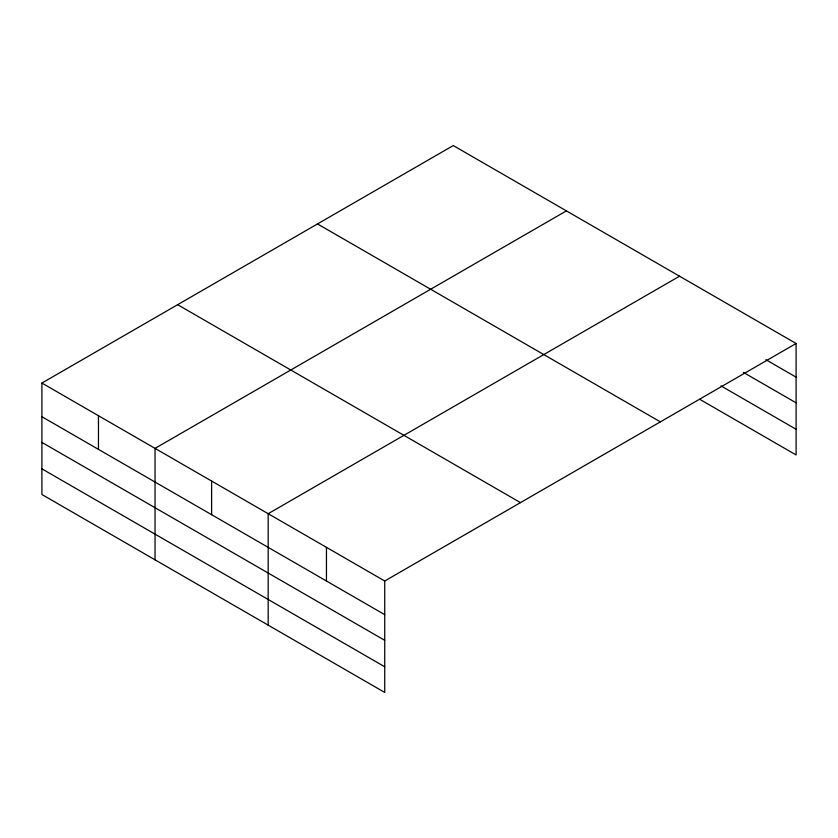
<?xml version="1.0" encoding="UTF-8"?>
<svg xmlns="http://www.w3.org/2000/svg" width="838" height="838" viewBox="0 0 838 838"><rect width="100%" height="100%" fill="white"/><g stroke="black" fill="none" stroke-linecap="round" stroke-linejoin="round"><path stroke-width="1.26" d="M41.9 383.06L384.736 580.996L384.736 692.439L41.9 494.504L41.9 383.06L453.264 145.561L796.1 343.496L796.1 454.94L699.709 399.286M566.404 210.883L155.04 448.382L155.04 559.815M679.534 276.205L268.17 513.704L268.17 625.138M384.736 580.996L796.1 343.496M765.838 359.68L796.1 377.152M743.421 372.407L796.1 402.827M721.005 385.909L796.1 429.266M317.518 223.935L660.354 421.87M177.646 304.686L520.482 502.622M41.9 416.716L384.736 614.652M41.9 442.391L384.736 640.326M41.9 468.83L384.736 666.765M326.453 547.35L326.453 581.006M211.605 481.043L211.605 514.7M98.465 415.721L98.465 449.378"/></g></svg>
